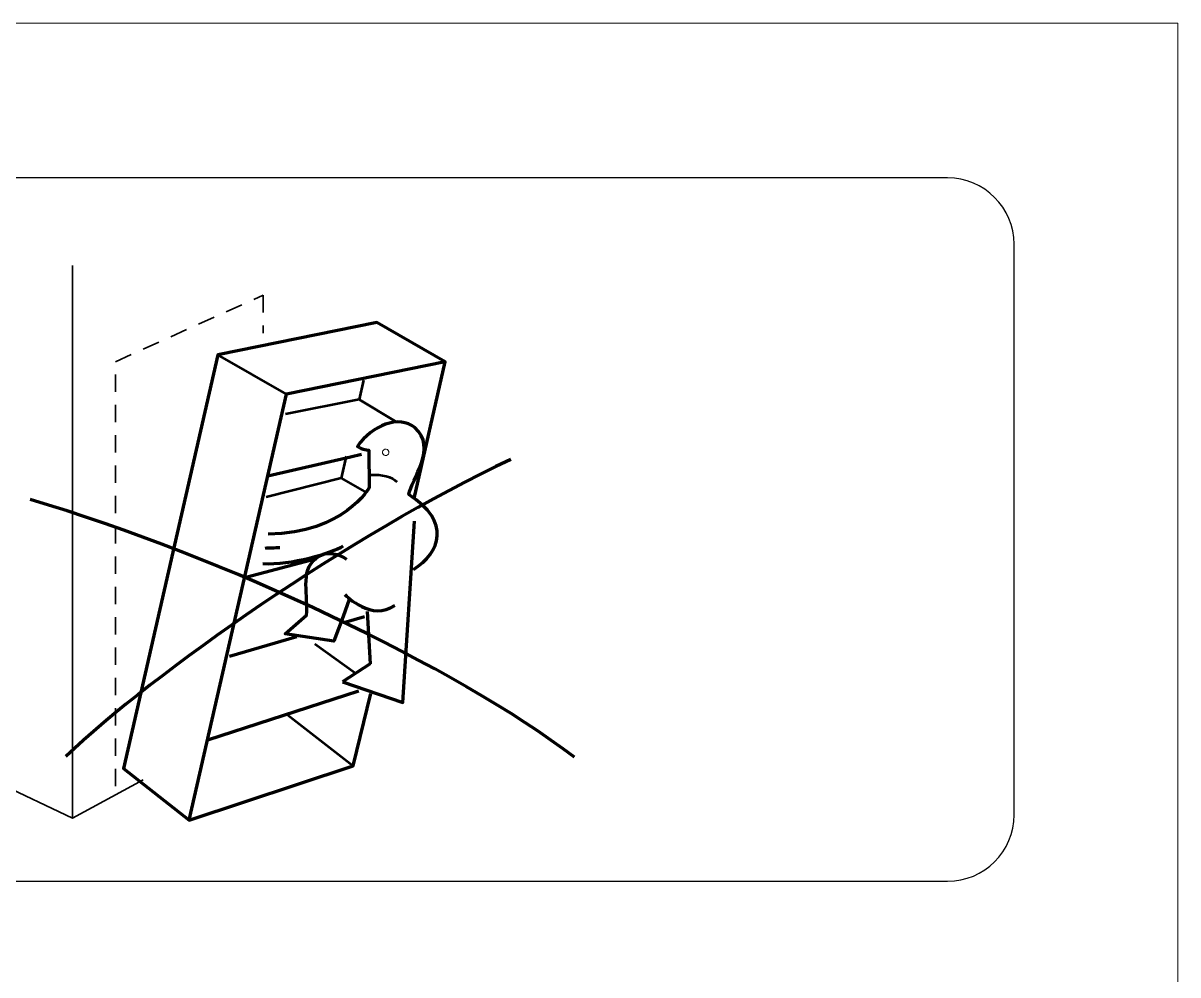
# Model space of a CAD drawing. Header units: inches. Extents: x -1535 to 2339, y 35 to 2700.
# Drawn here: x -1418.6 to -1324.6, y 2219.4 to 2296.9 of the extents above; entities that cross this region are included whole.
import ezdxf

# ---------------------------------------------------------------- set-up
doc = ezdxf.new("R2010")
doc.units = ezdxf.units.IN
doc.header["$MEASUREMENT"] = 0
doc.linetypes.add('AI-Linetype-1', pattern=[2.469444, 1.411111, -1.058333])
doc.layers.add('Livello 1', color=7, linetype='Continuous')

msp = doc.modelspace()

# ---------------------------------------------------------------- linework, layer by layer
at = {"layer": 'Livello 1', "lineweight": 0}
msp.add_lwpolyline([(-1534.598, 1999.899), (-1324.598, 1999.899), (-1324.598, 2296.899), (-1534.598, 2296.899), (-1534.598, 1999.899)], dxfattribs=at)
msp.add_lwpolyline([(-1534.598, 1999.899), (-1324.598, 1999.899), (-1324.598, 2296.899), (-1534.598, 2296.899), (-1534.598, 1999.899)], dxfattribs=at)
msp.add_lwpolyline([(-1534.598, 1999.899), (-1324.598, 1999.899), (-1324.598, 2296.899), (-1534.598, 2296.899), (-1534.598, 1999.899)], dxfattribs=at)
msp.add_lwpolyline([(-1534.598, 1999.899), (-1324.598, 1999.899), (-1324.598, 2296.899), (-1534.598, 2296.899), (-1534.598, 1999.899)], dxfattribs=at)
msp.add_lwpolyline([(-1534.598, 1999.899), (-1324.598, 1999.899), (-1324.598, 2296.899), (-1534.598, 2296.899), (-1534.598, 1999.899)], dxfattribs=at)
msp.add_lwpolyline([(-1534.598, 1999.899), (-1324.598, 1999.899), (-1324.598, 2296.899), (-1534.598, 2296.899), (-1534.598, 1999.899)], dxfattribs=at)
msp.add_lwpolyline([(-1534.598, 1999.899), (-1324.598, 1999.899), (-1324.598, 2296.899), (-1534.598, 2296.899), (-1534.598, 1999.899)], dxfattribs=at)
msp.add_lwpolyline([(-1534.598, 1999.899), (-1324.598, 1999.899), (-1324.598, 2296.899), (-1534.598, 2296.899), (-1534.598, 1999.899)], dxfattribs=at)
msp.add_lwpolyline([(-1534.598, 1999.899), (-1324.598, 1999.899), (-1324.598, 2296.899), (-1534.598, 2296.899), (-1534.598, 1999.899)], dxfattribs=at)
msp.add_lwpolyline([(-1534.598, 1999.899), (-1324.598, 1999.899), (-1324.598, 2296.899), (-1534.598, 2296.899), (-1534.598, 1999.899)], dxfattribs=at)
msp.add_lwpolyline([(-1534.598, 1999.899), (-1324.598, 1999.899), (-1324.598, 2296.899), (-1534.598, 2296.899), (-1534.598, 1999.899)], dxfattribs=at)
msp.add_lwpolyline([(-1534.598, 1999.899), (-1324.598, 1999.899), (-1324.598, 2296.899), (-1534.598, 2296.899), (-1534.598, 1999.899)], dxfattribs=at)
msp.add_lwpolyline([(-1534.598, 1999.899), (-1324.598, 1999.899), (-1324.598, 2296.899), (-1534.598, 2296.899), (-1534.598, 1999.899)], dxfattribs=at)
msp.add_lwpolyline([(-1534.598, 1999.899), (-1324.598, 1999.899), (-1324.598, 2296.899), (-1534.598, 2296.899), (-1534.598, 1999.899)], dxfattribs=at)
msp.add_lwpolyline([(-1534.598, 1999.899), (-1324.598, 1999.899), (-1324.598, 2296.899), (-1534.598, 2296.899), (-1534.598, 1999.899)], dxfattribs=at)
msp.add_lwpolyline([(-1534.598, 1999.899), (-1324.598, 1999.899), (-1324.598, 2296.899), (-1534.598, 2296.899), (-1534.598, 1999.899)], dxfattribs=at)
msp.add_lwpolyline([(-1534.598, 1999.899), (-1324.598, 1999.899), (-1324.598, 2296.899), (-1534.598, 2296.899), (-1534.598, 1999.899)], dxfattribs=at)
msp.add_lwpolyline([(-1534.598, 1999.899), (-1324.598, 1999.899), (-1324.598, 2296.899), (-1534.598, 2296.899), (-1534.598, 1999.899)], dxfattribs=at)
msp.add_lwpolyline([(-1534.598, 1999.899), (-1324.598, 1999.899), (-1324.598, 2296.899), (-1534.598, 2296.899), (-1534.598, 1999.899)], dxfattribs=at)
msp.add_lwpolyline([(-1534.598, 1999.899), (-1324.598, 1999.899), (-1324.598, 2296.899), (-1534.598, 2296.899), (-1534.598, 1999.899)], dxfattribs=at)
msp.add_lwpolyline([(-1534.598, 1999.899), (-1324.598, 1999.899), (-1324.598, 2296.899), (-1534.598, 2296.899), (-1534.598, 1999.899)], dxfattribs=at)
msp.add_lwpolyline([(-1534.598, 1999.899), (-1324.598, 1999.899), (-1324.598, 2296.899), (-1534.598, 2296.899), (-1534.598, 1999.899)], dxfattribs=at)
msp.add_lwpolyline([(-1534.598, 1999.899), (-1324.598, 1999.899), (-1324.598, 2296.899), (-1534.598, 2296.899), (-1534.598, 1999.899)], dxfattribs=at)
msp.add_lwpolyline([(-1534.598, 1999.899), (-1324.598, 1999.899), (-1324.598, 2296.899), (-1534.598, 2296.899), (-1534.598, 1999.899)], dxfattribs=at)
msp.add_lwpolyline([(-1534.598, 1999.899), (-1324.598, 1999.899), (-1324.598, 2296.899), (-1534.598, 2296.899), (-1534.598, 1999.899)], dxfattribs=at)
msp.add_lwpolyline([(-1534.598, 1999.899), (-1324.598, 1999.899), (-1324.598, 2296.899), (-1534.598, 2296.899), (-1534.598, 1999.899)], dxfattribs=at)
msp.add_lwpolyline([(-1534.598, 1999.899), (-1324.598, 1999.899), (-1324.598, 2296.899), (-1534.598, 2296.899), (-1534.598, 1999.899)], dxfattribs=at)
msp.add_lwpolyline([(-1534.598, 1999.899), (-1324.598, 1999.899), (-1324.598, 2296.899), (-1534.598, 2296.899), (-1534.598, 1999.899)], dxfattribs=at)
msp.add_lwpolyline([(-1534.598, 1999.899), (-1324.598, 1999.899), (-1324.598, 2296.899), (-1534.598, 2296.899), (-1534.598, 1999.899)], dxfattribs=at)
msp.add_lwpolyline([(-1534.598, 1999.899), (-1324.598, 1999.899), (-1324.598, 2296.899), (-1534.598, 2296.899), (-1534.598, 1999.899)], dxfattribs=at)
msp.add_lwpolyline([(-1534.598, 1999.899), (-1324.598, 1999.899), (-1324.598, 2296.899), (-1534.598, 2296.899), (-1534.598, 1999.899)], dxfattribs=at)
msp.add_lwpolyline([(-1534.598, 1999.899), (-1324.598, 1999.899), (-1324.598, 2296.899), (-1534.598, 2296.899), (-1534.598, 1999.899)], dxfattribs=at)
msp.add_lwpolyline([(-1534.598, 1999.899), (-1324.598, 1999.899), (-1324.598, 2296.899), (-1534.598, 2296.899), (-1534.598, 1999.899)], dxfattribs=at)
msp.add_lwpolyline([(-1534.598, 1999.899), (-1324.598, 1999.899), (-1324.598, 2296.899), (-1534.598, 2296.899), (-1534.598, 1999.899)], dxfattribs=at)
msp.add_lwpolyline([(-1534.598, 1999.899), (-1324.598, 1999.899), (-1324.598, 2296.899), (-1534.598, 2296.899), (-1534.598, 1999.899)], dxfattribs=at)
msp.add_lwpolyline([(-1534.598, 1999.899), (-1324.598, 1999.899), (-1324.598, 2296.899), (-1534.598, 2296.899), (-1534.598, 1999.899)], dxfattribs=at)
msp.add_lwpolyline([(-1534.598, 1999.899), (-1324.598, 1999.899), (-1324.598, 2296.899), (-1534.598, 2296.899), (-1534.598, 1999.899)], dxfattribs=at)
msp.add_lwpolyline([(-1534.598, 1999.899), (-1324.598, 1999.899), (-1324.598, 2296.899), (-1534.598, 2296.899), (-1534.598, 1999.899)], dxfattribs=at)
msp.add_lwpolyline([(-1534.598, 1999.899), (-1324.598, 1999.899), (-1324.598, 2296.899), (-1534.598, 2296.899), (-1534.598, 1999.899)], dxfattribs=at)
msp.add_lwpolyline([(-1534.598, 1999.899), (-1324.598, 1999.899), (-1324.598, 2296.899), (-1534.598, 2296.899), (-1534.598, 1999.899)], dxfattribs=at)
msp.add_lwpolyline([(-1534.598, 1999.899), (-1324.598, 1999.899), (-1324.598, 2296.899), (-1534.598, 2296.899), (-1534.598, 1999.899)], dxfattribs=at)
msp.add_lwpolyline([(-1534.598, 1999.899), (-1324.598, 1999.899), (-1324.598, 2296.899), (-1534.598, 2296.899), (-1534.598, 1999.899)], dxfattribs=at)
msp.add_lwpolyline([(-1534.598, 1999.899), (-1324.598, 1999.899), (-1324.598, 2296.899), (-1534.598, 2296.899), (-1534.598, 1999.899)], dxfattribs=at)
msp.add_lwpolyline([(-1534.598, 1999.899), (-1324.598, 1999.899), (-1324.598, 2296.899), (-1534.598, 2296.899), (-1534.598, 1999.899)], dxfattribs=at)
msp.add_lwpolyline([(-1534.598, 1999.899), (-1324.598, 1999.899), (-1324.598, 2296.899), (-1534.598, 2296.899), (-1534.598, 1999.899)], dxfattribs=at)
msp.add_lwpolyline([(-1534.598, 1999.899), (-1324.598, 1999.899), (-1324.598, 2296.899), (-1534.598, 2296.899), (-1534.598, 1999.899)], dxfattribs=at)
msp.add_lwpolyline([(-1534.598, 1999.899), (-1324.598, 1999.899), (-1324.598, 2296.899), (-1534.598, 2296.899), (-1534.598, 1999.899)], dxfattribs=at)
msp.add_lwpolyline([(-1534.598, 1999.899), (-1324.598, 1999.899), (-1324.598, 2296.899), (-1534.598, 2296.899), (-1534.598, 1999.899)], dxfattribs=at)
msp.add_lwpolyline([(-1534.598, 1999.899), (-1324.598, 1999.899), (-1324.598, 2296.899), (-1534.598, 2296.899), (-1534.598, 1999.899)], dxfattribs=at)
msp.add_lwpolyline([(-1534.598, 1999.899), (-1324.598, 1999.899), (-1324.598, 2296.899), (-1534.598, 2296.899), (-1534.598, 1999.899)], dxfattribs=at)
msp.add_lwpolyline([(-1534.598, 1999.899), (-1324.598, 1999.899), (-1324.598, 2296.899), (-1534.598, 2296.899), (-1534.598, 1999.899)], dxfattribs=at)
msp.add_lwpolyline([(-1534.598, 1999.899), (-1324.598, 1999.899), (-1324.598, 2296.899), (-1534.598, 2296.899), (-1534.598, 1999.899)], dxfattribs=at)
msp.add_lwpolyline([(-1534.598, 1999.899), (-1324.598, 1999.899), (-1324.598, 2296.899), (-1534.598, 2296.899), (-1534.598, 1999.899)], dxfattribs=at)
msp.add_lwpolyline([(-1534.598, 1999.899), (-1324.598, 1999.899), (-1324.598, 2296.899), (-1534.598, 2296.899), (-1534.598, 1999.899)], dxfattribs=at)
msp.add_lwpolyline([(-1534.598, 1999.899), (-1324.598, 1999.899), (-1324.598, 2296.899), (-1534.598, 2296.899), (-1534.598, 1999.899)], dxfattribs=at)
msp.add_lwpolyline([(-1534.598, 1999.899), (-1324.598, 1999.899), (-1324.598, 2296.899), (-1534.598, 2296.899), (-1534.598, 1999.899)], dxfattribs=at)
msp.add_lwpolyline([(-1534.598, 1999.899), (-1324.598, 1999.899), (-1324.598, 2296.899), (-1534.598, 2296.899), (-1534.598, 1999.899)], dxfattribs=at)
msp.add_lwpolyline([(-1534.598, 1999.899), (-1324.598, 1999.899), (-1324.598, 2296.899), (-1534.598, 2296.899), (-1534.598, 1999.899)], dxfattribs=at)
msp.add_lwpolyline([(-1534.598, 1999.899), (-1324.598, 1999.899), (-1324.598, 2296.899), (-1534.598, 2296.899), (-1534.598, 1999.899)], dxfattribs=at)
msp.add_lwpolyline([(-1534.598, 1999.899), (-1324.598, 1999.899), (-1324.598, 2296.899), (-1534.598, 2296.899), (-1534.598, 1999.899)], dxfattribs=at)
msp.add_lwpolyline([(-1534.598, 1999.899), (-1324.598, 1999.899), (-1324.598, 2296.899), (-1534.598, 2296.899), (-1534.598, 1999.899)], dxfattribs=at)
msp.add_lwpolyline([(-1534.598, 1999.899), (-1324.598, 1999.899), (-1324.598, 2296.899), (-1534.598, 2296.899), (-1534.598, 1999.899)], dxfattribs=at)
msp.add_lwpolyline([(-1534.598, 1999.899), (-1324.598, 1999.899), (-1324.598, 2296.899), (-1534.598, 2296.899), (-1534.598, 1999.899)], dxfattribs=at)
msp.add_lwpolyline([(-1534.598, 1999.899), (-1324.598, 1999.899), (-1324.598, 2296.899), (-1534.598, 2296.899), (-1534.598, 1999.899)], dxfattribs=at)
msp.add_lwpolyline([(-1534.598, 1999.899), (-1324.598, 1999.899), (-1324.598, 2296.899), (-1534.598, 2296.899), (-1534.598, 1999.899)], dxfattribs=at)
msp.add_lwpolyline([(-1534.598, 1999.899), (-1324.598, 1999.899), (-1324.598, 2296.899), (-1534.598, 2296.899), (-1534.598, 1999.899)], dxfattribs=at)
at = {"layer": 'Livello 1', "color": 7, "lineweight": 35, "true_color": 0xffffff}
for points in [[(-1420.673, 2235.044), (-1414.589, 2232.171), (-1414.589, 2277.165)], [(-1408.84, 2235.278), (-1414.589, 2232.171)]]:
    msp.add_lwpolyline(points, dxfattribs=at)
at = {"layer": 'Livello 1', "color": 7, "linetype": 'AI-Linetype-1', "lineweight": 35, "true_color": 0xffffff}
msp.add_lwpolyline([(-1411.089, 2234.767), (-1411.089, 2269.324), (-1399.069, 2274.751), (-1399.069, 2271.651)], dxfattribs=at)
at = {"layer": 'Livello 1', "color": 7, "lineweight": 70, "true_color": 0xffffff}
for points in [[(-1386.779, 2258.187), (-1384.24, 2269.304), (-1389.825, 2272.51), (-1402.752, 2269.897), (-1410.449, 2236.209), (-1405.09, 2232.008), (-1391.753, 2236.414), (-1390.304, 2242.323)], [(-1384.24, 2269.304), (-1397.168, 2266.691)], [(-1405.09, 2232.008), (-1397.168, 2266.69)], [(-1391.958, 2261.556), (-1398.692, 2260.018)], [(-1391.073, 2261.757), (-1391.958, 2261.556)], [(-1392.603, 2243.248), (-1387.7, 2241.568), (-1386.756, 2256.342)], [(-1394.736, 2253.278), (-1400.372, 2251.783)], [(-1392.063, 2249.961), (-1392.568, 2248.582)], [(-1390.592, 2249), (-1390.347, 2244.722)], [(-1390.81, 2248.553), (-1392.496, 2248.056)], [(-1396.335, 2246.925), (-1401.807, 2245.312)], [(-1390.346, 2244.722), (-1392.603, 2243.248)], [(-1391.315, 2242.492), (-1403.606, 2238.502)]]:
    msp.add_lwpolyline(points, dxfattribs=at)
at = {"layer": 'Livello 1', "color": 7, "lineweight": 53, "true_color": 0xffffff}
for points in [[(-1397.168, 2266.691), (-1402.753, 2269.898)], [(-1390.894, 2267.832), (-1391.258, 2266.236)], [(-1391.258, 2266.236), (-1397.262, 2265.067)], [(-1391.258, 2266.236), (-1388.32, 2264.494)], [(-1392.309, 2261.636), (-1392.722, 2259.831)], [(-1392.721, 2259.831), (-1398.833, 2258.307)], [(-1392.721, 2259.831), (-1390.641, 2258.656)], [(-1394.851, 2246.365), (-1391.566, 2244.005)], [(-1397.111, 2240.612), (-1391.753, 2236.413)]]:
    msp.add_lwpolyline(points, dxfattribs=at)
at = {"layer": 'Livello 1', "color": 7, "lineweight": 25, "true_color": 0xffffff}
msp.add_open_spline([(-1343.345, 2284.295), (-1340.371, 2284.295), (-1337.937, 2281.861), (-1337.937, 2278.887), (-1337.937, 2278.887), (-1337.937, 2232.428), (-1337.937, 2232.428), (-1337.937, 2229.453), (-1340.371, 2227.019), (-1343.345, 2227.019), (-1343.345, 2227.019), (-1516.528, 2227.019), (-1516.528, 2227.019), (-1519.503, 2227.019), (-1521.936, 2229.453), (-1521.936, 2232.428), (-1521.936, 2232.428), (-1521.936, 2278.887), (-1521.936, 2278.887), (-1521.936, 2281.861), (-1519.503, 2284.295), (-1516.528, 2284.295), (-1516.528, 2284.295), (-1343.345, 2284.295), (-1343.345, 2284.295)], degree=3, knots=[0, 0, 0, 0, 1, 1, 1, 2, 2, 2, 3, 3, 3, 4, 4, 4, 5, 5, 5, 6, 6, 6, 7, 7, 7, 8, 8, 8, 8], dxfattribs=at)
at = {"layer": 'Livello 1', "color": 7, "lineweight": 70, "true_color": 0xffffff}
for points, knots in [([(-1386.839, 2252.415), (-1384.628, 2253.779), (-1383.73, 2256.29), (-1387.22, 2258.511), (-1386.993, 2259.743), (-1384.843, 2262.351), (-1386.732, 2263.962), (-1387.965, 2265.012), (-1390.252, 2264.156), (-1391.386, 2262.431), (-1390.996, 2262.141), (-1390.464, 2262.119), (-1390.464, 2262.119), (-1390.464, 2262.119), (-1390.448, 2259.059), (-1390.448, 2259.059), (-1390.448, 2259.059), (-1392.457, 2255.401), (-1398.661, 2255.272)], [0, 0, 0, 0, 1, 1, 1, 2, 2, 2, 3, 3, 3, 4, 4, 4, 5, 5, 5, 6, 6, 6, 6]), ([(-1392.568, 2248.582), (-1392.568, 2248.582), (-1393.306, 2246.571), (-1393.306, 2246.571), (-1393.306, 2246.571), (-1397.28, 2247.155), (-1397.28, 2247.155), (-1397.28, 2247.155), (-1395.554, 2248.688), (-1395.554, 2248.688), (-1395.339, 2250.14), (-1396.12, 2252.317), (-1394.751, 2253.335), (-1393.798, 2254.045), (-1392.809, 2253.595), (-1392.295, 2253.257)], [0, 0, 0, 0, 1, 1, 1, 2, 2, 2, 3, 3, 3, 4, 4, 4, 5, 5, 5, 5])]:
    msp.add_open_spline(points, degree=3, knots=knots, dxfattribs=at)
at = {"layer": 'Livello 1', "lineweight": 0}
msp.add_open_spline([(-1389.349, 2261.98), (-1389.37, 2261.837), (-1389.271, 2261.704), (-1389.13, 2261.683), (-1388.986, 2261.662), (-1388.854, 2261.76), (-1388.833, 2261.904), (-1388.811, 2262.046), (-1388.91, 2262.179), (-1389.054, 2262.199), (-1389.196, 2262.221), (-1389.329, 2262.122), (-1389.349, 2261.98)], degree=3, knots=[0, 0, 0, 0, 1, 1, 1, 2, 2, 2, 3, 3, 3, 4, 4, 4, 4], dxfattribs=at)
at = {"layer": 'Livello 1', "color": 7, "lineweight": 106, "true_color": 0xffffff}
for points in [[(-1378.901, 2261.37), (-1391.97, 2255.243), (-1407.967, 2244.025), (-1415.127, 2237.183)], [(-1373.712, 2237.118), (-1383.466, 2244.508), (-1402.09, 2253.376), (-1418.051, 2258.106)]]:
    msp.add_open_spline(points, degree=3, dxfattribs=at)
at = {"layer": 'Livello 1', "color": 7, "lineweight": 53, "true_color": 0xffffff}
msp.add_open_spline([(-1390.339, 2260.115), (-1389.407, 2260.166), (-1388.559, 2259.972), (-1388.175, 2259.541)], degree=3, dxfattribs=at)
at = {"layer": 'Livello 1', "color": 7, "lineweight": 70, "true_color": 0xffffff}
for points in [[(-1392.578, 2254.293), (-1393.494, 2253.734), (-1396.807, 2252.708), (-1399.097, 2252.86)], [(-1397.702, 2254.18), (-1397.702, 2254.18), (-1398.633, 2254.131), (-1398.911, 2254.128)], [(-1392.411, 2250.36), (-1392.3, 2250.247), (-1390.195, 2248.161), (-1388.342, 2249.483)]]:
    msp.add_open_spline(points, degree=3, dxfattribs=at)

doc.saveas('drawing.dxf')
